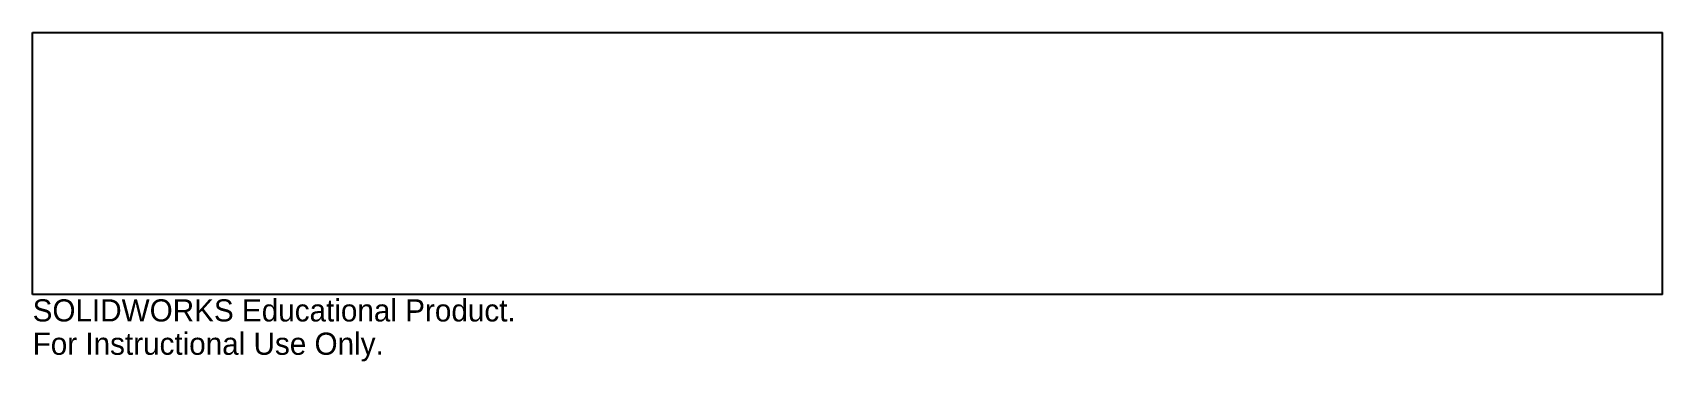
# Model space of a CAD drawing. Header units: inches. Extents: x -17.5 to -3.5, y -108.5 to -105.7.
import ezdxf

# ---------------------------------------------------------------- set-up
doc = ezdxf.new("R2010")
doc.units = ezdxf.units.IN
doc.header["$MEASUREMENT"] = 0
doc.styles.add('SLDTEXTSTYLE0', font='Arail.ttf')

msp = doc.modelspace()

# ---------------------------------------------------------------- linework, layer by layer
at = {"color": 1, "linetype": 'Continuous', "lineweight": 25}
for p, q in [((-17.53, -105.65), (-3.548, -105.65)), ((-17.53, -107.9), (-17.53, -105.65)), ((-3.548, -107.9), (-3.548, -105.65)), ((-3.548, -107.9), (-17.53, -107.9))]:
    msp.add_line(p, q, dxfattribs=at)

# ---------------------------------------------------------------- texts
at = {"color": 7, "linetype": 'Continuous', "char_height": 0.1903, "attachment_point": 1, "style": 'SLDTEXTSTYLE0'}
for s, insert in [('SOLIDWORKS Educational Product.', (-17.53, -107.94)), ('For Instructional Use Only.', (-17.53, -108.226))]:
    msp.add_mtext(s, dxfattribs=dict(at, insert=insert))

doc.saveas('drawing.dxf')
